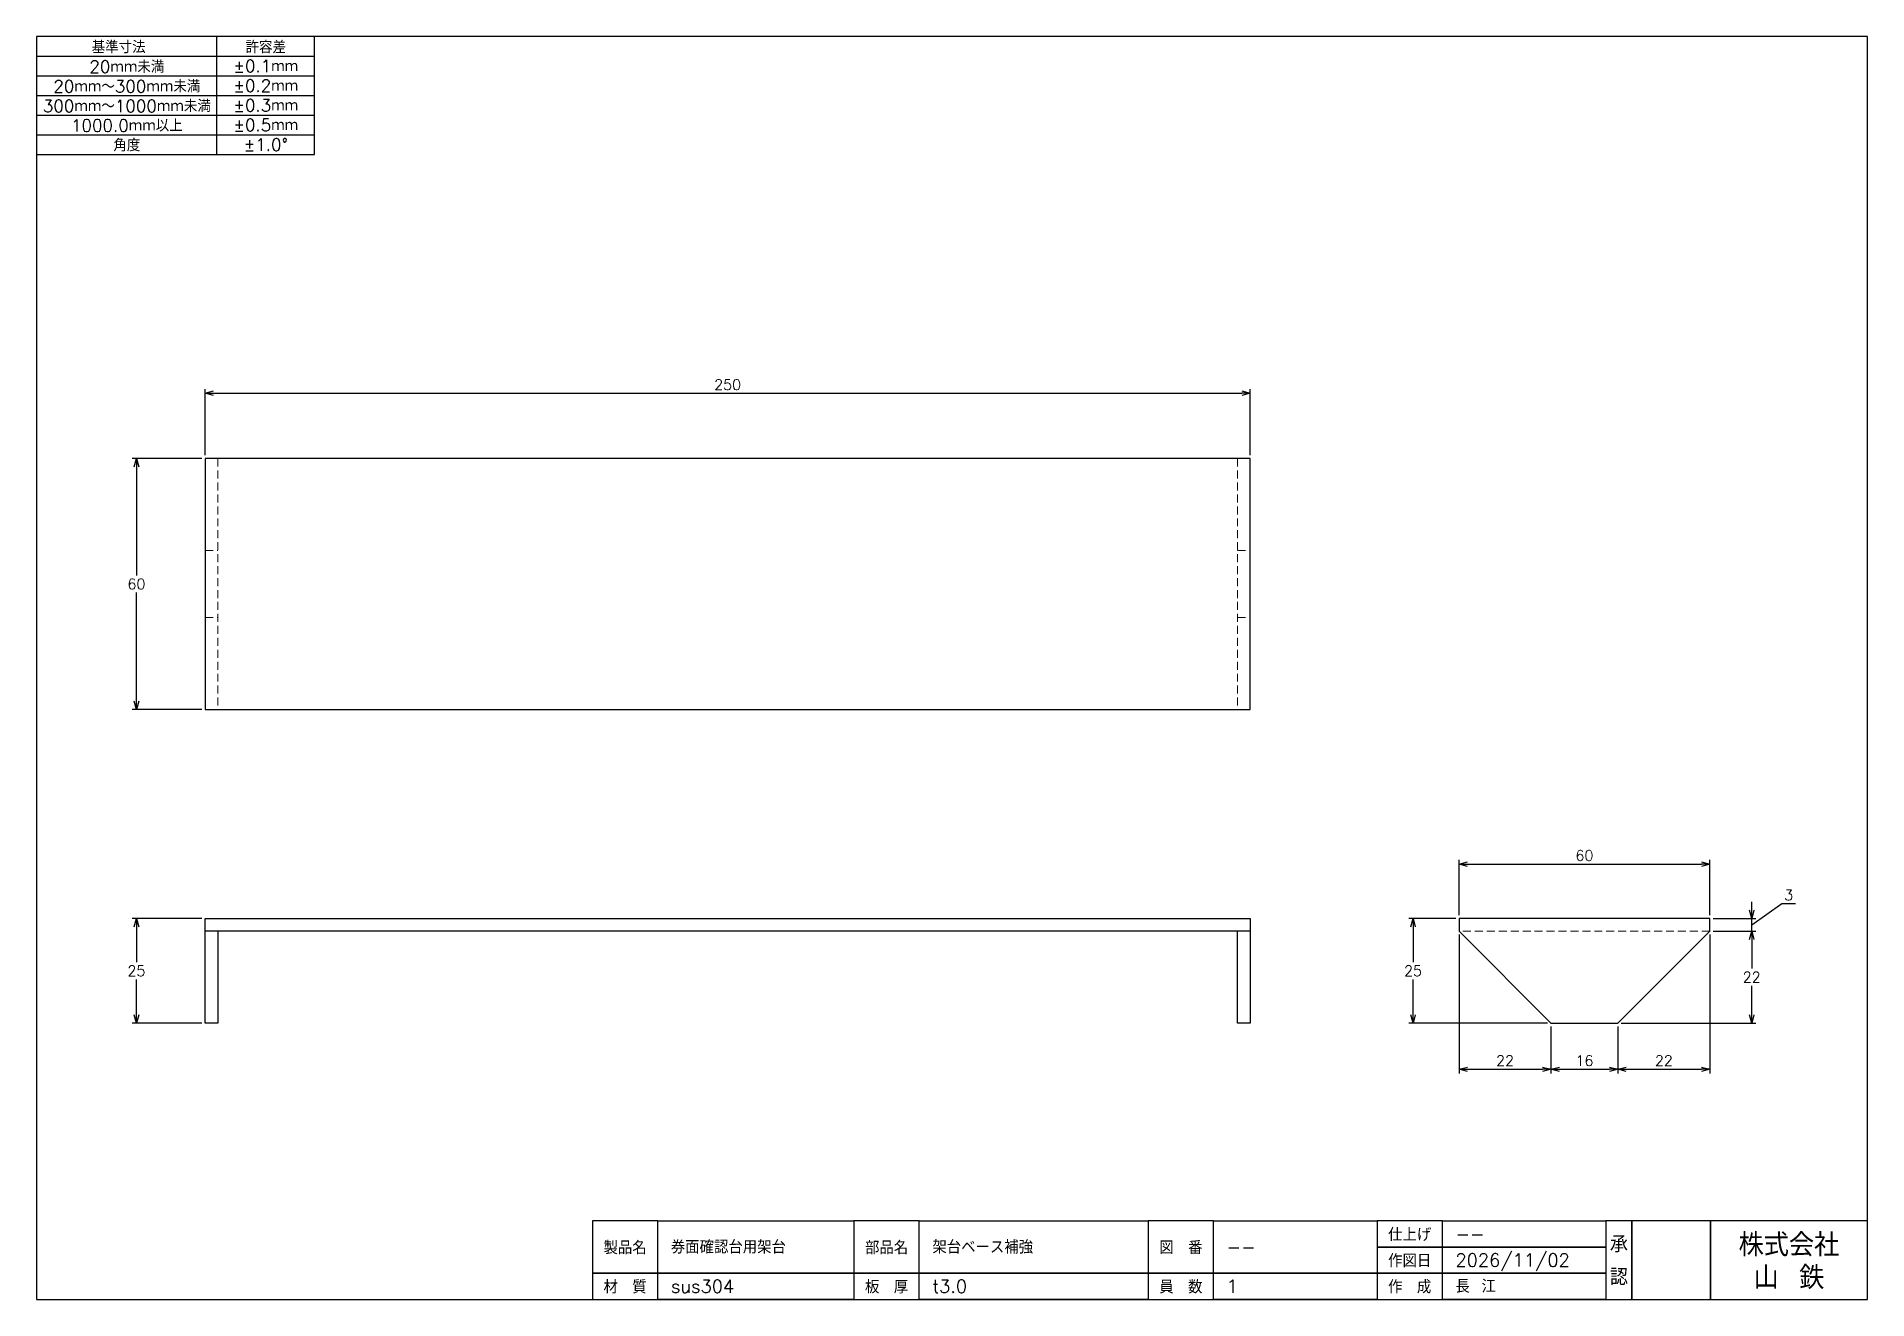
# Model space of a CAD drawing. Header units: millimetres. Extents: x 0 to 438, y 0 to 302.
import ezdxf
from ezdxf.enums import TextEntityAlignment as Align

# ---------------------------------------------------------------- set-up
doc = ezdxf.new("R2010")
doc.units = ezdxf.units.MM
doc.header["$LTSCALE"] = 0.3
doc.linetypes.add('DASHED2', pattern=[9.525, 6.35, -3.175])
doc.layers.get('Defpoints').update_dxf_attribs({"color": 3})
doc.layers.add('dims', color=150, linetype='Continuous', lineweight=18)
doc.layers.add('hidden', color=8, linetype='DASHED2', lineweight=20)
doc.styles.add('S-02', font='txt.shx', dxfattribs={"height": 2.5, "bigfont": 'bigfont.shx'})
doc.styles.get("Standard").update_dxf_attribs({"font": 'txt.shx', "height": 2.5, "bigfont": 'bigfont.shx'})
doc.dimstyles.new('S02', dxfattribs={"dimtxt": 2.5, "dimasz": 2, "dimexe": 1, "dimexo": 0.8, "dimgap": 0.8, "dimtad": 1, "dimtih": 1, "dimtoh": 1, "dimdec": 8, "dimdsep": 46, "dimtxsty": 'S-02', "dimblk": 'OPEN30', "dimcen": 2.5, "dimadec": 3, "dimazin": 2, "dimtfac": 1, "dimtdec": 8, "dimtmove": 0, "dimatfit": 3, "dimldrblk": 'OPEN30', "dimfxl": 1, "dimarcsym": 0})

# ---------------------------------------------------------------- blocks, each defined once
blk = doc.blocks.new('A$C2BCF1EDF')
for p, q in [((27.5, 0), (27.5, -18)), ((0, -3), (42.5, -3))]:
    blk.add_line(p, q)
at = {"color": 253}
for p, q in [((0, -6), (42.5, -6)), ((0, -9), (42.5, -9)), ((0, -12), (42.5, -12)), ((0, -15), (42.5, -15))]:
    blk.add_line(p, q, dxfattribs=at)
blk.add_lwpolyline([(0, -18), (42.5, -18), (42.5, 0), (0, 0)], close=True)
at = {"lineweight": 13}
for s, p in [('基準寸法', (12.55, -1.5)), ('許容差', (35.05, -1.5)), ('20ｍｍ未満', (13.8, -4.5)), ('±0.1ｍｍ', (35.05, -4.5)), ('20ｍｍ～300ｍｍ未満', (13.8, -7.5)), ('±0.2ｍｍ', (35.05, -7.5)), ('300ｍｍ～1000ｍｍ未満', (13.8, -10.5)), ('±0.3ｍｍ', (35.05, -10.5)), ('1000.0ｍｍ以上', (13.8, -13.5)), ('±0.5ｍｍ', (35.05, -13.5)), ('角度', (13.8, -16.5)), ('±1.0°', (35.05, -16.5))]:
    blk.add_text(s, height=1.875, dxfattribs=at).set_placement(p, align=Align.MIDDLE)
blk = doc.blocks.new('A$C42D318A3')
for points in [[(-40, 0), (-36, 0), (-36, 12), (-40, 12)], [(-36, 0), (-24, 0), (-24, 12), (-36, 12)], [(-24, 0), (0, 0), (0, 12), (-24, 12)]]:
    blk.add_lwpolyline(points, close=True)
for s, height, p in [('承', 2.5, (-38, 8.5)), ('株式会社', 3.5, (-12, 8.5)), ('認', 2.5, (-38, 3.5)), ('山 鉄', 3.5, (-12, 3.5))]:
    blk.add_text(s, height=height).set_placement(p, align=Align.MIDDLE)
blk = doc.blocks.new('_Open30')
at = {"color": 0, "linetype": 'ByBlock', "lineweight": -2}
for p, q in [((-1, 0.27), (0, 0)), ((0, 0), (-1, -0.27)), ((0, 0), (-1, 0))]:
    blk.add_line(p, q, dxfattribs=at)
blk = doc.blocks.new('*D14')
at = {"layer": 'Defpoints', "color": 0, "transparency": 16777216}
for p in [(23.88, 91.04), (40.33, 91.04), (40.33, 66.04)]:
    blk.add_point(p, dxfattribs=at)
at = {"layer": 'dims', "color": 8, "lineweight": -2, "transparency": 16777216}
for p, q in [((39.53, 91.04), (22.88, 91.04)), ((23.88, 89.04), (23.88, 80.59)), ((23.88, 68.04), (23.88, 76.49)), ((39.53, 66.04), (22.88, 66.04))]:
    blk.add_line(p, q, dxfattribs=at)
at = {"layer": 'dims', "color": 8, "lineweight": -2, "transparency": 16777216, "xscale": 2, "yscale": 2, "zscale": 2}
for p, rotation in [((23.88, 91.04), 90), ((23.88, 66.04), 270)]:
    blk.add_blockref('_Open30', p, dxfattribs=dict(at, rotation=rotation))
at = {"layer": 'dims', "color": 0, "transparency": 16777216, "insert": (23.88, 78.54), "char_height": 2.5, "attachment_point": 5, "style": 'S-02'}
blk.add_mtext('25', dxfattribs=at)
blk = doc.blocks.new('*D15')
at = {"layer": 'Defpoints', "color": 0, "transparency": 16777216}
for p in [(23.88, 201.04), (40.33, 201.04), (40.33, 141.04)]:
    blk.add_point(p, dxfattribs=at)
at = {"layer": 'dims', "color": 8, "lineweight": -2, "transparency": 16777216}
for p, q in [((39.53, 201.04), (22.88, 201.04)), ((23.88, 199.04), (23.88, 173.09)), ((23.88, 143.04), (23.88, 168.99)), ((39.53, 141.04), (22.88, 141.04))]:
    blk.add_line(p, q, dxfattribs=at)
at = {"layer": 'dims', "color": 8, "lineweight": -2, "transparency": 16777216, "xscale": 2, "yscale": 2, "zscale": 2}
for p, rotation in [((23.88, 201.04), 90), ((23.88, 141.04), 270)]:
    blk.add_blockref('_Open30', p, dxfattribs=dict(at, rotation=rotation))
at = {"layer": 'dims', "color": 0, "transparency": 16777216, "insert": (23.88, 171.04), "char_height": 2.5, "attachment_point": 5, "style": 'S-02'}
blk.add_mtext('60', dxfattribs=at)
blk = doc.blocks.new('*D16')
at = {"layer": 'Defpoints', "color": 0, "transparency": 16777216}
for p in [(329.32, 91.04), (340.33, 91.04), (362.33, 66.04)]:
    blk.add_point(p, dxfattribs=at)
at = {"layer": 'dims', "color": 8, "lineweight": -2, "transparency": 16777216}
for p, q in [((339.53, 91.04), (328.32, 91.04)), ((329.32, 89.04), (329.32, 80.59)), ((329.32, 68.04), (329.32, 76.49)), ((361.53, 66.04), (328.32, 66.04))]:
    blk.add_line(p, q, dxfattribs=at)
at = {"layer": 'dims', "color": 8, "lineweight": -2, "transparency": 16777216, "xscale": 2, "yscale": 2, "zscale": 2}
for p, rotation in [((329.32, 91.04), 90), ((329.32, 66.04), 270)]:
    blk.add_blockref('_Open30', p, dxfattribs=dict(at, rotation=rotation))
at = {"layer": 'dims', "color": 0, "transparency": 16777216, "insert": (329.32, 78.54), "char_height": 2.5, "attachment_point": 5, "style": 'S-02'}
blk.add_mtext('25', dxfattribs=at)
blk = doc.blocks.new('*D17')
at = {"layer": 'Defpoints', "color": 0, "transparency": 16777216}
for p in [(400.33, 104.07), (340.33, 91.04), (400.33, 91.04)]:
    blk.add_point(p, dxfattribs=at)
at = {"layer": 'dims', "color": 8, "lineweight": -2, "transparency": 16777216}
for p, q in [((340.33, 91.84), (340.33, 105.07)), ((342.33, 104.07), (398.33, 104.07)), ((400.33, 91.84), (400.33, 105.07))]:
    blk.add_line(p, q, dxfattribs=at)
at = {"layer": 'dims', "color": 8, "lineweight": -2, "transparency": 16777216, "xscale": 2, "yscale": 2, "zscale": 2, "rotation": 180}
blk.add_blockref('_Open30', (340.33, 104.07), dxfattribs=at)
at = {"layer": 'dims', "color": 8, "lineweight": -2, "transparency": 16777216, "xscale": 2, "yscale": 2, "zscale": 2}
blk.add_blockref('_Open30', (400.33, 104.07), dxfattribs=at)
at = {"layer": 'dims', "color": 0, "transparency": 16777216, "insert": (370.33, 106.12), "char_height": 2.5, "attachment_point": 5, "style": 'S-02'}
blk.add_mtext('60', dxfattribs=at)
blk = doc.blocks.new('*D18')
at = {"layer": 'Defpoints', "color": 0, "transparency": 16777216}
for p in [(340.33, 88.04), (362.33, 66.04), (362.33, 55.01)]:
    blk.add_point(p, dxfattribs=at)
at = {"layer": 'dims', "color": 8, "lineweight": -2, "transparency": 16777216}
for p, q in [((340.33, 87.24), (340.33, 54.01)), ((362.33, 65.24), (362.33, 54.01)), ((342.33, 55.01), (360.33, 55.01))]:
    blk.add_line(p, q, dxfattribs=at)
at = {"layer": 'dims', "color": 8, "lineweight": -2, "transparency": 16777216, "xscale": 2, "yscale": 2, "zscale": 2, "rotation": 180}
blk.add_blockref('_Open30', (340.33, 55.01), dxfattribs=at)
at = {"layer": 'dims', "color": 8, "lineweight": -2, "transparency": 16777216, "xscale": 2, "yscale": 2, "zscale": 2}
blk.add_blockref('_Open30', (362.33, 55.01), dxfattribs=at)
at = {"layer": 'dims', "color": 0, "transparency": 16777216, "insert": (351.33, 57.06), "char_height": 2.5, "attachment_point": 5, "style": 'S-02'}
blk.add_mtext('22', dxfattribs=at)
blk = doc.blocks.new('*D19')
at = {"layer": 'Defpoints', "color": 0, "transparency": 16777216}
for p in [(362.33, 66.04), (378.33, 66.04), (378.33, 55.01)]:
    blk.add_point(p, dxfattribs=at)
at = {"layer": 'dims', "color": 8, "lineweight": -2, "transparency": 16777216}
for p, q in [((362.33, 65.24), (362.33, 54.01)), ((378.33, 65.24), (378.33, 54.01)), ((364.33, 55.01), (376.33, 55.01))]:
    blk.add_line(p, q, dxfattribs=at)
at = {"layer": 'dims', "color": 8, "lineweight": -2, "transparency": 16777216, "xscale": 2, "yscale": 2, "zscale": 2, "rotation": 180}
blk.add_blockref('_Open30', (362.33, 55.01), dxfattribs=at)
at = {"layer": 'dims', "color": 8, "lineweight": -2, "transparency": 16777216, "xscale": 2, "yscale": 2, "zscale": 2}
blk.add_blockref('_Open30', (378.33, 55.01), dxfattribs=at)
at = {"layer": 'dims', "color": 0, "transparency": 16777216, "insert": (370.33, 57.06), "char_height": 2.5, "attachment_point": 5, "style": 'S-02'}
blk.add_mtext('16', dxfattribs=at)
blk = doc.blocks.new('*D20')
at = {"layer": 'Defpoints', "color": 0, "transparency": 16777216}
for p in [(400.33, 88.04), (378.33, 66.04), (400.33, 55.01)]:
    blk.add_point(p, dxfattribs=at)
at = {"layer": 'dims', "color": 8, "lineweight": -2, "transparency": 16777216}
for p, q in [((400.33, 87.24), (400.33, 54.01)), ((378.33, 65.24), (378.33, 54.01)), ((380.33, 55.01), (398.33, 55.01))]:
    blk.add_line(p, q, dxfattribs=at)
at = {"layer": 'dims', "color": 8, "lineweight": -2, "transparency": 16777216, "xscale": 2, "yscale": 2, "zscale": 2, "rotation": 180}
blk.add_blockref('_Open30', (378.33, 55.01), dxfattribs=at)
at = {"layer": 'dims', "color": 8, "lineweight": -2, "transparency": 16777216, "xscale": 2, "yscale": 2, "zscale": 2}
blk.add_blockref('_Open30', (400.33, 55.01), dxfattribs=at)
at = {"layer": 'dims', "color": 0, "transparency": 16777216, "insert": (389.33, 57.06), "char_height": 2.5, "attachment_point": 5, "style": 'S-02'}
blk.add_mtext('22', dxfattribs=at)
blk = doc.blocks.new('*D21')
at = {"layer": 'Defpoints', "color": 0, "transparency": 16777216}
for p in [(400.33, 88.04), (410.35, 88.04), (378.33, 66.04)]:
    blk.add_point(p, dxfattribs=at)
at = {"layer": 'dims', "color": 8, "lineweight": -2, "transparency": 16777216}
for p, q in [((401.13, 88.04), (411.35, 88.04)), ((410.35, 86.04), (410.35, 79.09)), ((410.35, 68.04), (410.35, 74.99)), ((379.13, 66.04), (411.35, 66.04))]:
    blk.add_line(p, q, dxfattribs=at)
at = {"layer": 'dims', "color": 8, "lineweight": -2, "transparency": 16777216, "xscale": 2, "yscale": 2, "zscale": 2}
for p, rotation in [((410.35, 88.04), 90), ((410.35, 66.04), 270)]:
    blk.add_blockref('_Open30', p, dxfattribs=dict(at, rotation=rotation))
at = {"layer": 'dims', "color": 0, "transparency": 16777216, "insert": (410.35, 77.04), "char_height": 2.5, "attachment_point": 5, "style": 'S-02'}
blk.add_mtext('22', dxfattribs=at)
blk = doc.blocks.new('*D22')
at = {"layer": 'Defpoints', "color": 0, "transparency": 16777216}
for p in [(400.33, 91.04), (400.33, 88.04), (410.35, 91.04)]:
    blk.add_point(p, dxfattribs=at)
at = {"layer": 'dims', "color": 8, "lineweight": -2, "transparency": 16777216}
for p, q in [((410.35, 93.04), (410.35, 95.04)), ((410.35, 89.54), (417.56, 94.63)), ((417.56, 94.63), (420.83, 94.63)), ((401.13, 91.04), (411.35, 91.04)), ((401.13, 88.04), (411.35, 88.04)), ((410.35, 88.04), (410.35, 91.04)), ((410.35, 88.04), (410.35, 91.04)), ((410.35, 86.04), (410.35, 84.04))]:
    blk.add_line(p, q, dxfattribs=at)
at = {"layer": 'dims', "color": 8, "lineweight": -2, "transparency": 16777216, "xscale": 2, "yscale": 2, "zscale": 2}
for p, rotation in [((410.35, 91.04), 270), ((410.35, 88.04), 90)]:
    blk.add_blockref('_Open30', p, dxfattribs=dict(at, rotation=rotation))
at = {"layer": 'dims', "color": 0, "transparency": 16777216, "insert": (419.2, 96.68), "char_height": 2.5, "attachment_point": 5, "style": 'S-02'}
blk.add_mtext('3', dxfattribs=at)
blk = doc.blocks.new('*D23')
at = {"layer": 'Defpoints', "color": 0, "transparency": 16777216}
for p in [(290.33, 216.67), (40.33, 201.04), (290.33, 201.04)]:
    blk.add_point(p, dxfattribs=at)
at = {"layer": 'dims', "color": 8, "lineweight": -2, "transparency": 16777216}
for p, q in [((40.33, 201.84), (40.33, 217.67)), ((42.33, 216.67), (288.33, 216.67)), ((290.33, 201.84), (290.33, 217.67))]:
    blk.add_line(p, q, dxfattribs=at)
at = {"layer": 'dims', "color": 8, "lineweight": -2, "transparency": 16777216, "xscale": 2, "yscale": 2, "zscale": 2, "rotation": 180}
blk.add_blockref('_Open30', (40.33, 216.67), dxfattribs=at)
at = {"layer": 'dims', "color": 8, "lineweight": -2, "transparency": 16777216, "xscale": 2, "yscale": 2, "zscale": 2}
blk.add_blockref('_Open30', (290.33, 216.67), dxfattribs=at)
at = {"layer": 'dims', "color": 0, "transparency": 16777216, "insert": (165.33, 218.72), "char_height": 2.5, "attachment_point": 5, "style": 'S-02'}
blk.add_mtext('250', dxfattribs=at)

msp = doc.modelspace()

# ---------------------------------------------------------------- linework, layer by layer
msp.add_line((290.33103332, 88.03759932), (40.33103332, 88.03759932))
for points in [[(0.00000038, 0.00000073), (438.02986056, 0.00000073), (438.02986056, 301.92772578), (0.00000038, 301.92772578)], [(40.33103332, 141.03759932), (290.33103332, 141.03759932), (290.33103332, 201.03759932), (40.33103332, 201.03759932)], [(340.33103332, 91.03759932), (340.33103332, 88.03759932), (362.33103332, 66.03759932), (378.33103332, 66.03759932), (400.33103332, 88.03759932), (400.33103332, 91.03759932)], [(148.61727437, 18.77270902), (132.9733508, 18.77270902), (132.9733508, 6.25757016), (148.61727437, 6.25757016)], [(195.54904511, 6.25757016), (148.61727437, 6.25757016), (148.61727437, 18.77270902), (195.54904511, 18.77270902)], [(211.19296868, 18.77270902), (195.54904511, 18.77270902), (195.54904511, 6.25757016), (211.19296868, 6.25757016)], [(265.94670121, 6.25757016), (211.19296868, 6.25757016), (211.19296868, 18.77270902), (265.94670121, 18.77270902)], [(281.59062478, 18.77270902), (265.94670121, 18.77270902), (265.94670121, 6.25757016), (281.59062478, 6.25757016)], [(320.70043373, 6.25757016), (281.59062478, 6.25757016), (281.59062478, 18.77270902), (320.70043373, 18.77270902)], [(336.34435731, 18.77270902), (320.70043373, 18.77270902), (320.70043373, 12.51513959), (336.34435731, 12.51513959)], [(375.45416625, 12.51513959), (336.34435731, 12.51513959), (336.34435731, 18.77270902), (375.45416625, 18.77270902)], [(336.34435731, 12.51513959), (320.70043373, 12.51513959), (320.70043373, 6.25757016), (336.34435731, 6.25757016)], [(375.45416625, 6.25757016), (336.34435731, 6.25757016), (336.34435731, 12.51513959), (375.45416625, 12.51513959)], [(148.61727437, 6.25757016), (132.9733508, 6.25757016), (132.9733508, 0.00000073), (148.61727437, 0.00000073)], [(195.54904511, 0.00000073), (148.61727437, 0.00000073), (148.61727437, 6.25757016), (195.54904511, 6.25757016)], [(211.19296868, 6.25757016), (195.54904511, 6.25757016), (195.54904511, 0.00000073), (211.19296868, 0.00000073)], [(265.94670121, 0.00000073), (211.19296868, 0.00000073), (211.19296868, 6.25757016), (265.94670121, 6.25757016)], [(281.59062478, 6.25757016), (265.94670121, 6.25757016), (265.94670121, 0.00000073), (281.59062478, 0.00000073)], [(320.70043373, 0.00000073), (281.59062478, 0.00000073), (281.59062478, 6.25757016), (320.70043373, 6.25757016)], [(336.34435731, 6.25757016), (320.70043373, 6.25757016), (320.70043373, 0.00000073), (336.34435731, 0.00000073)], [(375.45416625, 0.00000073), (336.34435731, 0.00000073), (336.34435731, 6.25757016), (375.45416625, 6.25757016)]]:
    msp.add_lwpolyline(points, close=True)
msp.add_lwpolyline([(43.33103332, 88.03759932), (43.33103332, 66.03759932), (40.33103332, 66.03759932), (40.33103332, 91.03759932), (290.33103332, 91.03759932), (290.33103332, 66.03759932), (287.33103332, 66.03759932), (287.33103332, 88.03759932)])
at = {"layer": 'hidden'}
for p, q in [((43.33103332, 201.03759932), (43.33103332, 141.03759932)), ((287.33103332, 201.03759932), (287.33103332, 141.03759932)), ((40.33103332, 179.03759932), (43.33103332, 179.03759932)), ((287.33103332, 179.03759932), (290.33103332, 179.03759932)), ((40.33103332, 163.03759932), (43.33103332, 163.03759932)), ((287.33103332, 163.03759932), (290.33103332, 163.03759932)), ((400.33103332, 88.03759932), (340.33103332, 88.03759932))]:
    msp.add_line(p, q, dxfattribs=at)

# ---------------------------------------------------------------- block references
for name, p, xscale, yscale, zscale in [('A$C2BCF1EDF', (0.00000038, 301.92772578), 1.564392357773438, 1.564392357773438, 1.564392357773438), ('A$C42D318A3', (438.02986056, 0.00000073), 1.564392357773437, 1.564392357773437, 1.564392357773437)]:
    msp.add_blockref(name, p, dxfattribs=dict(xscale=xscale, yscale=yscale, zscale=zscale))

# ---------------------------------------------------------------- texts
at = {"lineweight": 13}
for s, p in [('製品名', (140.79531258, 12.51513959)), ('部品名', (203.3710069, 12.51513959)), ('図\u3000番', (273.768663, 12.51513959)), ('仕上げ', (328.52239552, 15.64392431)), ('作図日', (328.52239552, 9.38635487)), ('材\u3000質', (140.79531258, 3.12878544)), ('板\u3000厚', (203.3710069, 3.12878544)), ('員\u3000数', (273.768663, 3.12878544)), ('作\u3000成', (328.52239552, 3.12878544))]:
    msp.add_text(s, height=3.128784716, dxfattribs=at).set_placement(p, align=Align.MIDDLE)
for s, height, p in [('券面確認台用架台', 3.128784716, (151.74605909, 12.51513959)), ('架台ベース補強', 3.128784716, (214.3217534, 12.51513959)), ('--', 3.128784716, (339.47314202, 15.64392431)), ('--', 3.128784716, (284.7194095, 12.51513959)), ('2026/11/02', 3.128784716, (339.47314202, 9.38635487)), ('sus304', 3.128784716, (151.74605909, 3.12878544)), ('t3.0', 3.128784716, (214.3217534, 3.12878544)), ('1', 3.12878472, (284.7194095, 3.12878544)), ('長 江', 3.128784716, (339.47314202, 3.12878544))]:
    msp.add_text(s, height=height, dxfattribs=at).set_placement(p, align=Align.MIDDLE_LEFT)

# ---------------------------------------------------------------- dimensions: what is measured, and where the dimension line sits
at = {"layer": 'dims', "color": 0}
for base, p1, p2, override, picture, middle in [((290.3310333196, 216.6718935285), (40.3310333196, 201.0375993183), (290.3310333196, 201.0375993183), {"dimclrd": 8, "dimclre": 8}, '*D23', (165.3310333196, 218.7218935285)), ((400.3310333196, 104.0720704279), (340.3310333196, 91.0375993183), (400.3310333196, 91.0375993183), {"dimclrd": 8, "dimclre": 8}, '*D17', (370.3310333196, 106.1220704279)), ((362.3310333196, 55.0135799338), (340.3310333196, 88.0375993183), (362.3310333196, 66.0375993183), {"dimclrd": 8, "dimclre": 8}, '*D18', (351.3310333196, 57.0635799338)), ((400.3310333196, 55.0135799338), (378.3310333196, 66.0375993183), (400.3310333196, 88.0375993183), {"dimclrd": 8, "dimclre": 8, "dimtmove": 1}, '*D20', (389.3310333196, 57.0635799338)), ((378.3310333196, 55.0135799338), (362.3310333196, 66.0375993183), (378.3310333196, 66.0375993183), {"dimclrd": 8, "dimclre": 8, "dimtmove": 1}, '*D19', (370.3310333196, 57.0635799338))]:
    dim = msp.add_linear_dim(base=base, p1=p1, p2=p2, dimstyle='S02', override=override, dxfattribs=at)
    dim.commit()
    dim.dimension.update_dxf_attribs({"geometry": picture, "text_midpoint": middle})
for base, p1, p2, picture, middle in [((23.8766829926, 201.0375993183), (40.3310333196, 141.0375993183), (40.3310333196, 201.0375993183), '*D15', (23.8766829926, 171.0375993183)), ((23.8766829926, 91.0375993183), (40.3310333196, 66.0375993183), (40.3310333196, 91.0375993183), '*D14', (23.8766829926, 78.5375993183)), ((329.3201760963, 91.0375993183), (362.3310333196, 66.0375993183), (340.3310333196, 91.0375993183), '*D16', (329.3201760963, 78.5375993183)), ((410.3535050268, 88.0375993183), (378.3310333196, 66.0375993183), (400.3310333196, 88.0375993183), '*D21', (410.3535050268, 77.0375993183))]:
    dim = msp.add_linear_dim(base=base, p1=p1, p2=p2, angle=90, dimstyle='S02', override={"dimclrd": 8, "dimclre": 8}, dxfattribs=at)
    dim.commit()
    dim.dimension.update_dxf_attribs({"geometry": picture, "text_midpoint": middle})
dim = msp.add_linear_dim(base=(410.35350503, 91.03759932), p1=(400.33103332, 88.03759932), p2=(400.33103332, 91.03759932), angle=90, dimstyle='S02', override={"dimclrd": 8, "dimclre": 8, "dimtmove": 1}, dxfattribs=at)
dim.commit()
dim.dimension.update_dxf_attribs({"geometry": '*D22', "text_midpoint": (418.3638739, 94.62985656), "dimtype": 160})

doc.saveas('drawing.dxf')
